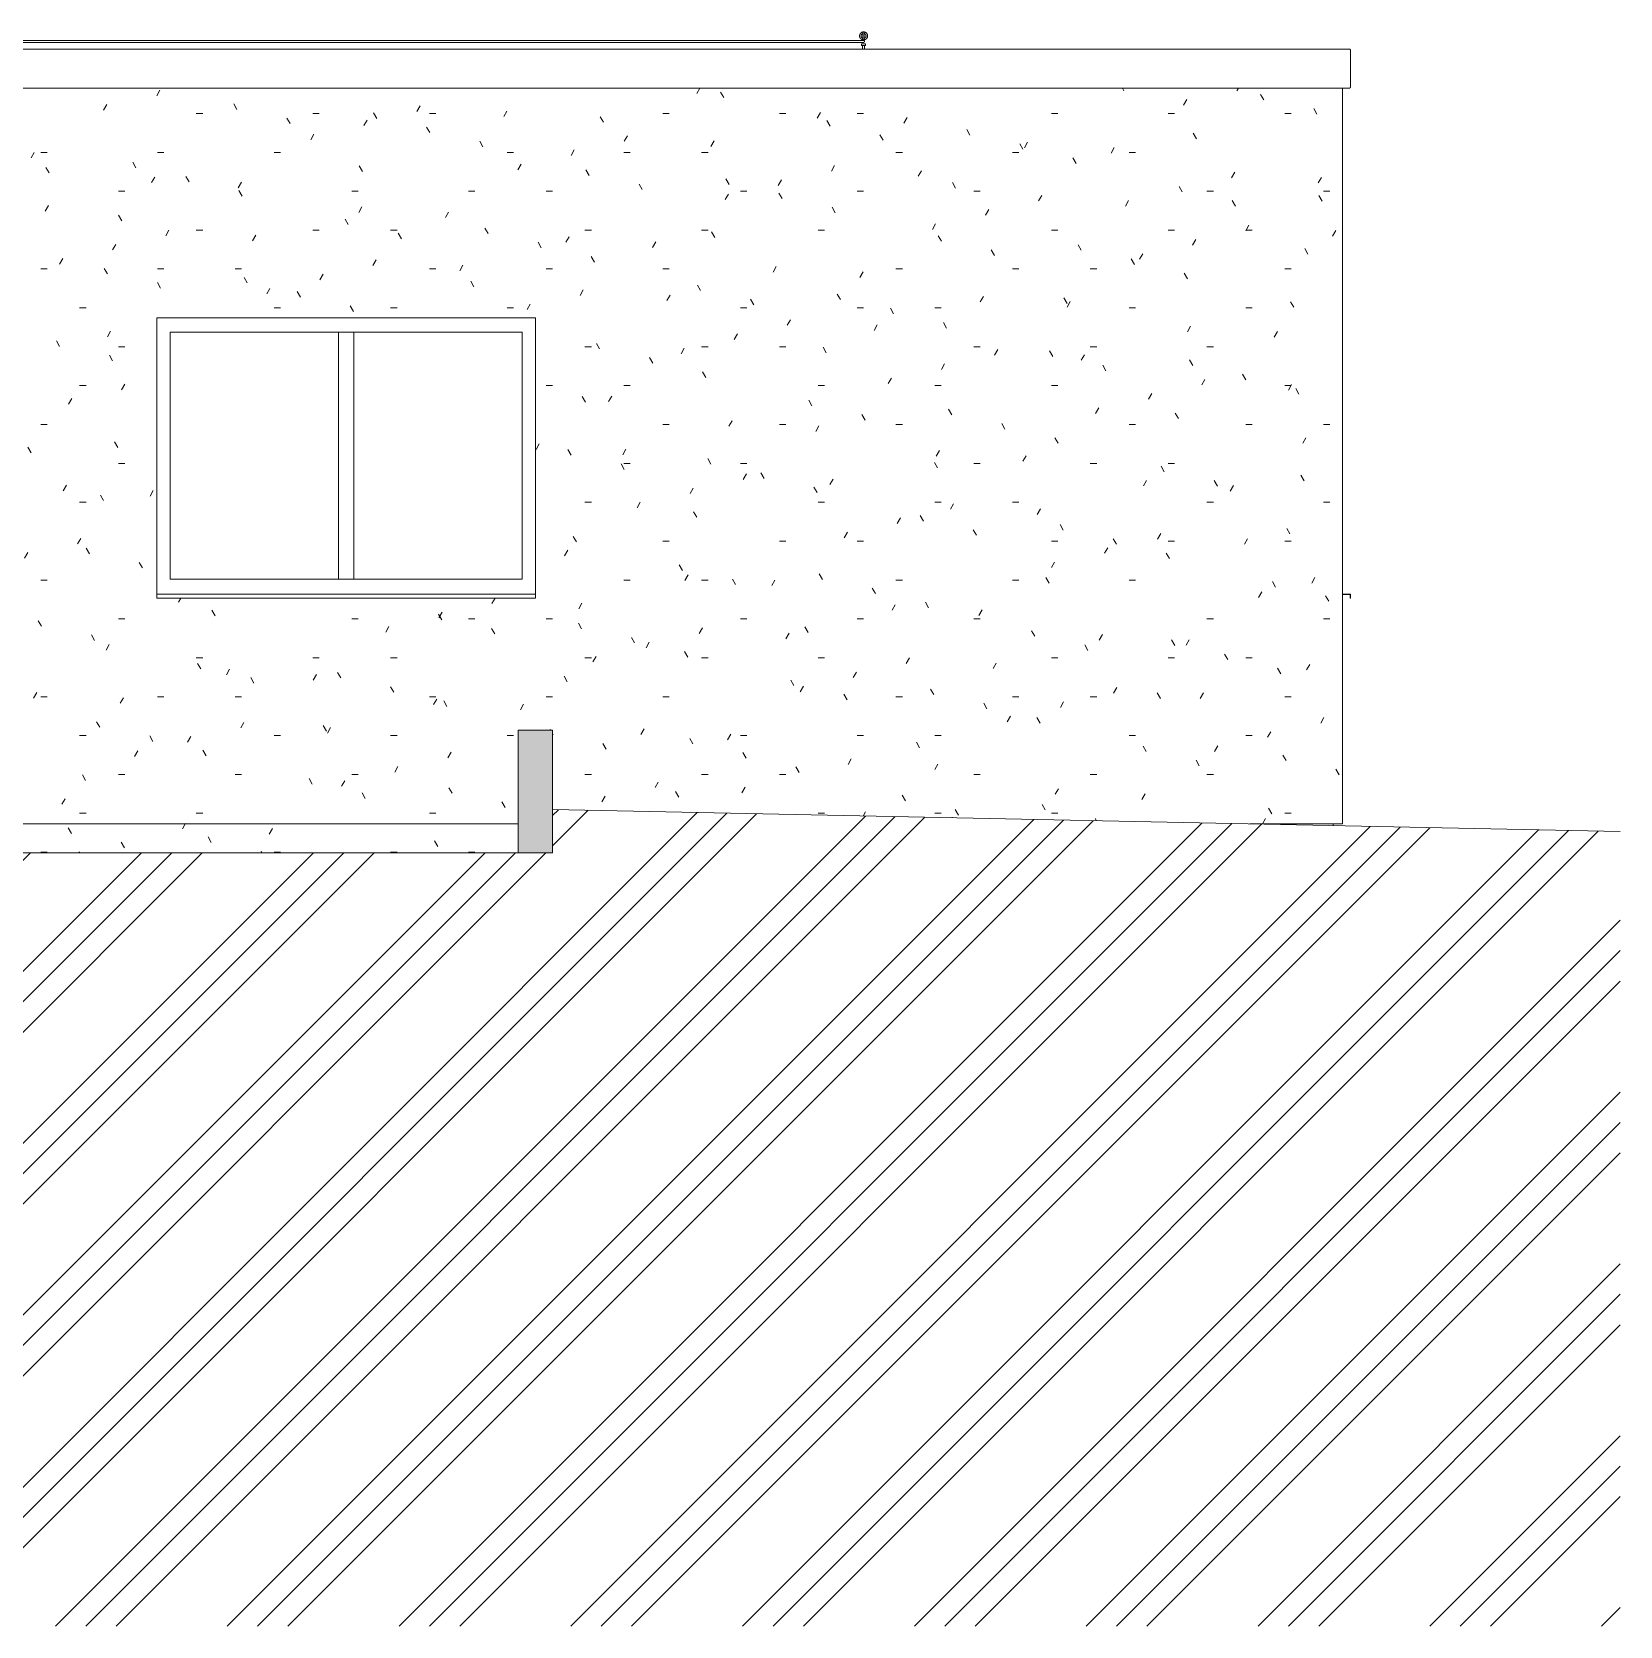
# Model space of a CAD drawing. Header units: millimetres. Extents: x -19993 to 479964, y -45352 to 20466.
# Drawn here: x 230489 to 238792, y -2012 to 6320 of the extents above; entities that cross this region are included whole.
import ezdxf

# ---------------------------------------------------------------- set-up
doc = ezdxf.new("R2010")
doc.units = ezdxf.units.MM
for name, color, linetype, lineweight in [('A-DETL-GENF', 92, 'Continuous', 9), ('A-DETL-THIN', 151, 'Continuous', 9), ('A-FLOR-HRAL', 11, 'Continuous', 9), ('A-GLAZ', 151, 'Continuous', 9), ('A-ROOF-OTLN', 132, 'Continuous', 9), ('A-WALL', 113, 'Continuous', 9), ('A-WALL-PATT', 111, 'Continuous', 25), ('Q-SPCQ', 91, 'Continuous', 9)]:
    doc.layers.add(name, color=color, linetype=linetype, lineweight=lineweight)
pattern_1 = [(0, (239069.81, 0), (812.8, 203.2), [33.528, -576.072, 33.528, -576.072, -3251.2]), (0, (239069.81, 0), (812.8, 203.2), [-1219.2, 33.528, -1185.672, 33.528, -576.072, -1422.4]), (0, (239069.81, 0), (812.8, 203.2), [-3048, 33.528, -372.872, 33.528, -982.472]), (120, (239374.61, 101.6), (-582.3764, 602.3054), [33.528, -576.072, 33.528, -576.072, -3251.2]), (120, (239374.61, 101.6), (-582.3764, 602.3054), [-1219.2, 33.528, -1185.672, 33.528, -576.072, -1422.4]), (120, (239374.61, 101.6), (-582.3764, 602.3054), [-3048, 33.528, -372.872, 33.528, -982.472]), (240, (239476.21, 508), (-230.4236, -805.5054), [33.528, -576.072, 33.528, -576.072, -3251.2]), (240, (239476.21, 508), (-230.4236, -805.5054), [-1219.2, 33.528, -1185.672, 33.528, -576.072, -1422.4]), (240, (239476.21, 508), (-230.4236, -805.5054), [-3048, 33.528, -372.872, 33.528, -982.472])]

# ---------------------------------------------------------------- blocks, each defined once
blk = doc.blocks.new('parapet_ext - parapet_ext-1802073-VB1-Z-Nový')
at = {"layer": 'Q-SPCQ'}
for p, q in [((148.2, 3382), (106.2, 3382)), ((106.2, 3380), (146.2, 3380)), ((146.2, 3380), (146.2, 3360)), ((146.2, 3360), (148.2, 3360)), ((148.2, 3360), (148.2, 3382))]:
    blk.add_line(p, q, dxfattribs=at)
blk = doc.blocks.new('OKNO_2k_ - OKNO_2k_2000x1450-1963754-VB1-Z-Nový')
at = {"layer": 'A-GLAZ'}
for p, q in [((-6021.6, 3460), (-6021.6, 4750)), ((-6021.6, 4750), (-4181.6, 4750)), ((-5141.6, 3460), (-5141.6, 4750)), ((-5061.6, 4750), (-5141.6, 4750)), ((-5061.6, 4750), (-5061.6, 3460)), ((-4181.6, 4750), (-4181.6, 3460)), ((-4181.6, 3460), (-6021.6, 3460)), ((-5061.6, 3460), (-5141.6, 3460))]:
    blk.add_line(p, q, dxfattribs=at)
blk = doc.blocks.new('parapet_ext - parapet_ext-V34-VB1-Z-Nový')
at = {"layer": 'Q-SPCQ'}
for p, q in [((-6091.6, 3360), (-6091.6, 3382)), ((-4111.6, 3382), (-6091.6, 3382)), ((-4111.6, 3360), (-6091.6, 3360)), ((-4111.6, 3382), (-4111.6, 3360))]:
    blk.add_line(p, q, dxfattribs=at)
blk = doc.blocks.new('Zábradlí - Záchytný systém kotva-V37-VB1-Z-Nový')
at = {"layer": 'A-FLOR-HRAL'}
for p, q in [((-2406.8, 6257.3), (-2406.8, 6249.1)), ((-2406.4, 6257.3), (-2406.8, 6257.3)), ((-2406.4, 6257.3), (-2406.8, 6257.3)), ((-2406.8, 6249.1), (-2406.4, 6249.1)), ((-2406.8, 6249.1), (-2406.4, 6249.1)), ((-2386.8, 6257.3), (-2387.1, 6257.3)), ((-2386.8, 6257.3), (-2387.1, 6257.3)), ((-2387.1, 6249.1), (-2386.8, 6249.1)), ((-2387.1, 6249.1), (-2386.8, 6249.1)), ((-2386.8, 6249.1), (-2386.8, 6257.3))]:
    blk.add_line(p, q, dxfattribs=at)
at = {"layer": 'A-FLOR-HRAL', "flags": 128}
for points in [[(-2375.8, 6298.8), (-2375.8, 6299.7), (-2375.9, 6300.5), (-2376, 6301.3), (-2376.1, 6302.2), (-2376.2, 6303), (-2376.4, 6303.8), (-2376.6, 6304.6), (-2376.9, 6305.4), (-2377.1, 6306.2), (-2377.5, 6307), (-2377.8, 6307.7), (-2378.2, 6308.5), (-2378.6, 6309.2), (-2379, 6309.9), (-2379.5, 6310.6), (-2379.9, 6311.3), (-2380.5, 6312), (-2381, 6312.6), (-2381.6, 6313.2), (-2382.1, 6313.8), (-2382.8, 6314.4), (-2383.4, 6315), (-2384, 6315.5), (-2384.7, 6316), (-2385.4, 6316.4), (-2386.1, 6316.9), (-2386.9, 6317.3), (-2387.6, 6317.7), (-2388.4, 6318), (-2389.1, 6318.3), (-2389.9, 6318.6), (-2390.7, 6318.9), (-2391.5, 6319.1), (-2392.3, 6319.3), (-2393.2, 6319.4), (-2394, 6319.6), (-2394.8, 6319.7), (-2395.7, 6319.7), (-2396.5, 6319.7), (-2397.3, 6319.7), (-2398.2, 6319.7), (-2399, 6319.6), (-2399.8, 6319.5), (-2400.6, 6319.4), (-2401.5, 6319.2), (-2402.3, 6319), (-2403.1, 6318.8), (-2403.9, 6318.5), (-2404.6, 6318.2), (-2405.4, 6317.9), (-2406.2, 6317.5), (-2406.9, 6317.1), (-2407.6, 6316.7), (-2408.3, 6316.2), (-2409, 6315.7), (-2409.7, 6315.2), (-2410.3, 6314.7), (-2411, 6314.2), (-2411.6, 6313.6), (-2412.1, 6313), (-2412.7, 6312.3), (-2413.2, 6311.7), (-2413.7, 6311), (-2414.2, 6310.3), (-2414.6, 6309.6), (-2415, 6308.9), (-2415.4, 6308.2), (-2415.8, 6307.4), (-2416.1, 6306.6), (-2416.4, 6305.8), (-2416.7, 6305.1), (-2416.9, 6304.2), (-2417.1, 6303.4), (-2417.3, 6302.6), (-2417.4, 6301.8), (-2417.5, 6301), (-2417.6, 6300.1), (-2417.6, 6299.3), (-2417.6, 6298.8)], [(-2417.6, 6298.8), (-2417.6, 6298), (-2417.6, 6297.2), (-2417.5, 6296.3), (-2417.4, 6295.5), (-2417.2, 6294.7), (-2417, 6293.9), (-2416.8, 6293.1), (-2416.6, 6292.3), (-2416.3, 6291.5), (-2416, 6290.7), (-2415.6, 6289.9), (-2415.3, 6289.2), (-2414.9, 6288.5), (-2414.4, 6287.7), (-2414, 6287), (-2413.5, 6286.4), (-2413, 6285.7), (-2412.4, 6285.1), (-2411.9, 6284.4), (-2411.3, 6283.8), (-2410.7, 6283.3), (-2410, 6282.7), (-2409.4, 6282.2), (-2408.7, 6281.7), (-2408, 6281.2), (-2407.3, 6280.8), (-2406.6, 6280.4), (-2405.8, 6280), (-2405.1, 6279.7), (-2404.3, 6279.4), (-2403.5, 6279.1), (-2402.7, 6278.8), (-2401.9, 6278.6), (-2401.1, 6278.4), (-2400.3, 6278.2), (-2399.4, 6278.1), (-2398.6, 6278), (-2397.8, 6278), (-2396.9, 6277.9), (-2396.1, 6277.9), (-2395.3, 6278), (-2394.4, 6278.1), (-2393.6, 6278.2), (-2392.8, 6278.3), (-2392, 6278.5), (-2391.2, 6278.7), (-2390.4, 6278.9), (-2389.6, 6279.2), (-2388.8, 6279.5), (-2388, 6279.8), (-2387.3, 6280.2), (-2386.5, 6280.6), (-2385.8, 6281), (-2385.1, 6281.5), (-2384.4, 6281.9), (-2383.7, 6282.4), (-2383.1, 6283), (-2382.5, 6283.5), (-2381.9, 6284.1), (-2381.3, 6284.7), (-2380.7, 6285.3), (-2380.2, 6286), (-2379.7, 6286.7), (-2379.2, 6287.4), (-2378.8, 6288.1), (-2378.4, 6288.8), (-2378, 6289.5), (-2377.6, 6290.3), (-2377.3, 6291.1), (-2377, 6291.8), (-2376.7, 6292.6), (-2376.5, 6293.4), (-2376.3, 6294.2), (-2376.1, 6295.1), (-2376, 6295.9), (-2375.9, 6296.7), (-2375.8, 6297.6), (-2375.8, 6298.4), (-2375.8, 6298.8)], [(-2409.6, 6298.8), (-2409.6, 6299.4), (-2409.6, 6299.9), (-2409.5, 6300.4), (-2409.5, 6300.9), (-2409.4, 6301.4), (-2409.3, 6301.9), (-2409.1, 6302.4), (-2409, 6302.9), (-2408.8, 6303.4), (-2408.6, 6303.9), (-2408.4, 6304.3), (-2408.2, 6304.8), (-2407.9, 6305.3), (-2407.7, 6305.7), (-2407.4, 6306.1), (-2407.1, 6306.6), (-2406.8, 6307), (-2406.4, 6307.4), (-2406.1, 6307.7), (-2405.7, 6308.1), (-2405.3, 6308.5), (-2404.9, 6308.8), (-2404.5, 6309.1), (-2404.1, 6309.4), (-2403.7, 6309.7), (-2403.2, 6310), (-2402.8, 6310.2), (-2402.3, 6310.5), (-2401.9, 6310.7), (-2401.4, 6310.9), (-2400.9, 6311.1)], [(-2400.6, 6286.5), (-2401.1, 6286.7), (-2401.6, 6286.9), (-2402.1, 6287.1), (-2402.6, 6287.3), (-2403, 6287.6), (-2403.5, 6287.8), (-2403.9, 6288.1), (-2404.3, 6288.4), (-2404.7, 6288.7), (-2405.1, 6289), (-2405.5, 6289.4), (-2405.9, 6289.7), (-2406.2, 6290.1), (-2406.6, 6290.5), (-2406.9, 6290.9), (-2407.2, 6291.3), (-2407.5, 6291.7), (-2407.8, 6292.2), (-2408, 6292.6), (-2408.3, 6293.1), (-2408.5, 6293.6), (-2408.7, 6294), (-2408.9, 6294.5), (-2409, 6295), (-2409.2, 6295.5), (-2409.3, 6296), (-2409.4, 6296.5), (-2409.5, 6297), (-2409.6, 6297.5), (-2409.6, 6298), (-2409.6, 6298.6), (-2409.6, 6298.8)], [(-2392.8, 6311.1), (-2392.3, 6311), (-2391.8, 6310.8), (-2391.3, 6310.6), (-2390.9, 6310.4), (-2390.4, 6310.1), (-2390, 6309.9), (-2389.5, 6309.6), (-2389.1, 6309.3), (-2388.7, 6309), (-2388.3, 6308.6), (-2387.9, 6308.3), (-2387.6, 6307.9), (-2387.2, 6307.6), (-2386.9, 6307.2), (-2386.5, 6306.8), (-2386.2, 6306.4), (-2385.9, 6305.9), (-2385.7, 6305.5), (-2385.4, 6305), (-2385.2, 6304.6), (-2384.9, 6304.1), (-2384.7, 6303.6), (-2384.6, 6303.2), (-2384.4, 6302.7), (-2384.2, 6302.2), (-2384.1, 6301.7), (-2384, 6301.2), (-2383.9, 6300.7), (-2383.9, 6300.2), (-2383.8, 6299.6), (-2383.8, 6299.1), (-2383.8, 6298.8)], [(-2383.8, 6298.8), (-2383.8, 6298.3), (-2383.8, 6297.8), (-2383.9, 6297.3), (-2384, 6296.8), (-2384.1, 6296.3), (-2384.2, 6295.8), (-2384.3, 6295.3), (-2384.5, 6294.8), (-2384.6, 6294.3), (-2384.8, 6293.8), (-2385, 6293.3), (-2385.3, 6292.9), (-2385.5, 6292.4), (-2385.8, 6292), (-2386.1, 6291.6), (-2386.4, 6291.1), (-2386.7, 6290.7), (-2387, 6290.3), (-2387.4, 6289.9), (-2387.7, 6289.6), (-2388.1, 6289.2), (-2388.5, 6288.9), (-2388.9, 6288.6), (-2389.3, 6288.3), (-2389.7, 6288), (-2390.2, 6287.7), (-2390.6, 6287.5), (-2391.1, 6287.2), (-2391.6, 6287), (-2392, 6286.8), (-2392.5, 6286.6)]]:
    blk.add_lwpolyline(points, dxfattribs=at)
blk = doc.blocks.new('Zábradlí - Záchytný systém kotva-V38-VB1-Z-Nový')
at = {"layer": 'A-FLOR-HRAL'}
for p, q in [((-2406.8, 6257.3), (-2406.8, 6249.1)), ((-2396.8, 6257.3), (-2406.8, 6257.3)), ((-2406.8, 6249.1), (-2396.8, 6249.1)), ((-2401.8, 6249.1), (-2401.8, 6229.5)), ((-2386.8, 6257.3), (-2396.8, 6257.3)), ((-2396.8, 6249.1), (-2386.8, 6249.1)), ((-2391.8, 6229.5), (-2391.8, 6249.1)), ((-2386.8, 6249.1), (-2386.8, 6257.3))]:
    blk.add_line(p, q, dxfattribs=at)
at = {"layer": 'A-FLOR-HRAL', "flags": 128}
for points in [[(-2400.8, 6315.8), (-2400.8, 6315.9), (-2400.8, 6316.1), (-2400.8, 6316.2), (-2400.7, 6316.4), (-2400.7, 6316.5), (-2400.7, 6316.7), (-2400.6, 6316.9), (-2400.6, 6317), (-2400.5, 6317.2), (-2400.5, 6317.3), (-2400.4, 6317.5), (-2400.3, 6317.6), (-2400.3, 6317.7), (-2400.2, 6317.9), (-2400.1, 6318), (-2400, 6318.1), (-2399.9, 6318.3), (-2399.8, 6318.4), (-2399.7, 6318.5), (-2399.6, 6318.6), (-2399.5, 6318.7), (-2399.3, 6318.8), (-2399.2, 6318.9), (-2399.1, 6319), (-2399, 6319.1), (-2398.8, 6319.2), (-2398.7, 6319.3), (-2398.5, 6319.4), (-2398.4, 6319.4), (-2398.2, 6319.5), (-2398.1, 6319.5), (-2397.9, 6319.6), (-2397.8, 6319.6), (-2397.6, 6319.7), (-2397.5, 6319.7), (-2397.3, 6319.7), (-2397.2, 6319.7), (-2397, 6319.7), (-2396.8, 6319.8), (-2396.7, 6319.7), (-2396.5, 6319.7), (-2396.4, 6319.7), (-2396.2, 6319.7), (-2396, 6319.7), (-2395.9, 6319.6), (-2395.7, 6319.6), (-2395.6, 6319.6), (-2395.4, 6319.5), (-2395.3, 6319.5), (-2395.1, 6319.4), (-2395, 6319.3), (-2394.8, 6319.2), (-2394.7, 6319.2), (-2394.6, 6319.1), (-2394.4, 6319), (-2394.3, 6318.9), (-2394.2, 6318.8), (-2394.1, 6318.7), (-2394, 6318.6), (-2393.8, 6318.5), (-2393.7, 6318.3), (-2393.6, 6318.2), (-2393.5, 6318.1), (-2393.4, 6317.9), (-2393.4, 6317.8), (-2393.3, 6317.7), (-2393.2, 6317.5), (-2393.1, 6317.4), (-2393.1, 6317.2), (-2393, 6317.1), (-2393, 6316.9), (-2392.9, 6316.8), (-2392.9, 6316.6), (-2392.9, 6316.5), (-2392.8, 6316.3), (-2392.8, 6316.2), (-2392.8, 6316), (-2392.8, 6315.8), (-2392.8, 6315.8)], [(-2400.8, 6315.8), (-2400.8, 6315.7), (-2400.8, 6315.7), (-2400.8, 6315.6), (-2400.8, 6315.5), (-2400.8, 6315.4), (-2400.8, 6315.3), (-2400.8, 6315.1), (-2400.8, 6314.9), (-2400.8, 6314.7), (-2400.8, 6314.4), (-2400.8, 6314.1), (-2400.8, 6313.8), (-2400.8, 6313.5), (-2400.8, 6313.2), (-2400.8, 6312.8), (-2400.8, 6312.4), (-2400.8, 6312), (-2400.8, 6311.6), (-2400.8, 6311.1), (-2400.8, 6310.6), (-2400.8, 6310.1), (-2400.8, 6309.6), (-2400.8, 6309.1), (-2400.8, 6308.5), (-2400.8, 6308), (-2400.8, 6307.4), (-2400.8, 6306.8), (-2400.8, 6306.2), (-2400.8, 6305.6), (-2400.8, 6305), (-2400.8, 6304.3), (-2400.8, 6303.7), (-2400.8, 6303), (-2400.8, 6302.4), (-2400.8, 6301.7), (-2400.8, 6301), (-2400.8, 6300.4), (-2400.8, 6299.7), (-2400.8, 6299), (-2400.8, 6298.8)], [(-2400.8, 6298.8), (-2400.8, 6299.5), (-2400.8, 6300.2), (-2400.8, 6300.9), (-2400.8, 6301.5), (-2400.8, 6302.2), (-2400.8, 6302.9), (-2400.8, 6303.5), (-2400.8, 6304.2), (-2400.8, 6304.8), (-2400.8, 6305.4), (-2400.8, 6306), (-2400.8, 6306.7), (-2400.8, 6307.2), (-2400.8, 6307.8), (-2400.8, 6308.4), (-2400.8, 6308.9), (-2400.8, 6309.5), (-2400.8, 6310), (-2400.8, 6310.5), (-2400.8, 6311), (-2400.8, 6311.4), (-2400.8, 6311.9), (-2400.8, 6312.3), (-2400.8, 6312.7), (-2400.8, 6313.1), (-2400.8, 6313.4), (-2400.8, 6313.8), (-2400.8, 6314.1), (-2400.8, 6314.3), (-2400.8, 6314.6), (-2400.8, 6314.8), (-2400.8, 6315), (-2400.8, 6315.2), (-2400.8, 6315.4), (-2400.8, 6315.5), (-2400.8, 6315.6), (-2400.8, 6315.7), (-2400.8, 6315.7), (-2400.8, 6315.8)], [(-2400.8, 6281.9), (-2400.8, 6281.9), (-2400.8, 6282), (-2400.8, 6282.1), (-2400.8, 6282.1), (-2400.8, 6282.3), (-2400.8, 6282.4), (-2400.8, 6282.6), (-2400.8, 6282.8), (-2400.8, 6283), (-2400.8, 6283.3), (-2400.8, 6283.5), (-2400.8, 6283.8), (-2400.8, 6284.2), (-2400.8, 6284.5), (-2400.8, 6284.9), (-2400.8, 6285.3), (-2400.8, 6285.7), (-2400.8, 6286.1), (-2400.8, 6286.6), (-2400.8, 6287.1), (-2400.8, 6287.6), (-2400.8, 6288.1), (-2400.8, 6288.6), (-2400.8, 6289.1), (-2400.8, 6289.7), (-2400.8, 6290.3), (-2400.8, 6290.9), (-2400.8, 6291.5), (-2400.8, 6292.1), (-2400.8, 6292.7), (-2400.8, 6293.3), (-2400.8, 6294), (-2400.8, 6294.6), (-2400.8, 6295.3), (-2400.8, 6296), (-2400.8, 6296.6), (-2400.8, 6297.3), (-2400.8, 6298), (-2400.8, 6298.7), (-2400.8, 6298.8)], [(-2400.8, 6298.8), (-2400.8, 6298.2), (-2400.8, 6297.5), (-2400.8, 6296.8), (-2400.8, 6296.1), (-2400.8, 6295.5), (-2400.8, 6294.8), (-2400.8, 6294.2), (-2400.8, 6293.5), (-2400.8, 6292.9), (-2400.8, 6292.3), (-2400.8, 6291.6), (-2400.8, 6291), (-2400.8, 6290.4), (-2400.8, 6289.9), (-2400.8, 6289.3), (-2400.8, 6288.7), (-2400.8, 6288.2), (-2400.8, 6287.7), (-2400.8, 6287.2), (-2400.8, 6286.7), (-2400.8, 6286.3), (-2400.8, 6285.8), (-2400.8, 6285.4), (-2400.8, 6285), (-2400.8, 6284.6), (-2400.8, 6284.3), (-2400.8, 6283.9), (-2400.8, 6283.6), (-2400.8, 6283.3), (-2400.8, 6283.1), (-2400.8, 6282.8), (-2400.8, 6282.6), (-2400.8, 6282.5), (-2400.8, 6282.3), (-2400.8, 6282.2), (-2400.8, 6282.1), (-2400.8, 6282), (-2400.8, 6282), (-2400.8, 6281.9)], [(-2392.8, 6281.9), (-2392.8, 6281.8), (-2392.8, 6281.6), (-2392.8, 6281.5), (-2392.8, 6281.3), (-2392.9, 6281.1), (-2392.9, 6281), (-2392.9, 6280.8), (-2393, 6280.7), (-2393, 6280.5), (-2393.1, 6280.4), (-2393.2, 6280.2), (-2393.2, 6280.1), (-2393.3, 6279.9), (-2393.4, 6279.8), (-2393.5, 6279.7), (-2393.6, 6279.5), (-2393.7, 6279.4), (-2393.8, 6279.3), (-2393.9, 6279.2), (-2394, 6279.1), (-2394.1, 6279), (-2394.2, 6278.8), (-2394.4, 6278.7), (-2394.5, 6278.7), (-2394.6, 6278.6), (-2394.8, 6278.5), (-2394.9, 6278.4), (-2395, 6278.3), (-2395.2, 6278.3), (-2395.3, 6278.2), (-2395.5, 6278.1), (-2395.6, 6278.1), (-2395.8, 6278.1), (-2396, 6278), (-2396.1, 6278), (-2396.3, 6278), (-2396.4, 6277.9), (-2396.6, 6277.9), (-2396.7, 6277.9), (-2396.9, 6277.9), (-2397.1, 6277.9), (-2397.2, 6278), (-2397.4, 6278), (-2397.5, 6278), (-2397.7, 6278), (-2397.9, 6278.1), (-2398, 6278.1), (-2398.2, 6278.2), (-2398.3, 6278.2), (-2398.5, 6278.3), (-2398.6, 6278.4), (-2398.7, 6278.4), (-2398.9, 6278.5), (-2399, 6278.6), (-2399.1, 6278.7), (-2399.3, 6278.8), (-2399.4, 6278.9), (-2399.5, 6279), (-2399.6, 6279.1), (-2399.7, 6279.2), (-2399.8, 6279.4), (-2399.9, 6279.5), (-2400, 6279.6), (-2400.1, 6279.7), (-2400.2, 6279.9), (-2400.3, 6280), (-2400.4, 6280.2), (-2400.4, 6280.3), (-2400.5, 6280.4), (-2400.6, 6280.6), (-2400.6, 6280.7), (-2400.7, 6280.9), (-2400.7, 6281.1), (-2400.7, 6281.2), (-2400.8, 6281.4), (-2400.8, 6281.5), (-2400.8, 6281.7), (-2400.8, 6281.8), (-2400.8, 6281.9)], [(-2392.8, 6315.8), (-2392.8, 6315.7), (-2392.8, 6315.7), (-2392.8, 6315.6), (-2392.8, 6315.5), (-2392.8, 6315.4), (-2392.8, 6315.3), (-2392.8, 6315.1), (-2392.8, 6314.9), (-2392.8, 6314.7), (-2392.8, 6314.4), (-2392.8, 6314.1), (-2392.8, 6313.8), (-2392.8, 6313.5), (-2392.8, 6313.2), (-2392.8, 6312.8), (-2392.8, 6312.4), (-2392.8, 6312), (-2392.8, 6311.6), (-2392.8, 6311.1), (-2392.8, 6310.6), (-2392.8, 6310.1), (-2392.8, 6309.6), (-2392.8, 6309.1), (-2392.8, 6308.5), (-2392.8, 6308), (-2392.8, 6307.4), (-2392.8, 6306.8), (-2392.8, 6306.2), (-2392.8, 6305.6), (-2392.8, 6305), (-2392.8, 6304.3), (-2392.8, 6303.7), (-2392.8, 6303), (-2392.8, 6302.4), (-2392.8, 6301.7), (-2392.8, 6301), (-2392.8, 6300.4), (-2392.8, 6299.7), (-2392.8, 6299), (-2392.8, 6298.8)], [(-2392.8, 6298.8), (-2392.8, 6299.5), (-2392.8, 6300.2), (-2392.8, 6300.9), (-2392.8, 6301.5), (-2392.8, 6302.2), (-2392.8, 6302.9), (-2392.8, 6303.5), (-2392.8, 6304.2), (-2392.8, 6304.8), (-2392.8, 6305.4), (-2392.8, 6306), (-2392.8, 6306.7), (-2392.8, 6307.2), (-2392.8, 6307.8), (-2392.8, 6308.4), (-2392.8, 6308.9), (-2392.8, 6309.5), (-2392.8, 6310), (-2392.8, 6310.5), (-2392.8, 6311), (-2392.8, 6311.4), (-2392.8, 6311.9), (-2392.8, 6312.3), (-2392.8, 6312.7), (-2392.8, 6313.1), (-2392.8, 6313.4), (-2392.8, 6313.8), (-2392.8, 6314.1), (-2392.8, 6314.3), (-2392.8, 6314.6), (-2392.8, 6314.8), (-2392.8, 6315), (-2392.8, 6315.2), (-2392.8, 6315.4), (-2392.8, 6315.5), (-2392.8, 6315.6), (-2392.8, 6315.7), (-2392.8, 6315.7), (-2392.8, 6315.8)], [(-2392.8, 6281.9), (-2392.8, 6281.9), (-2392.8, 6282), (-2392.8, 6282.1), (-2392.8, 6282.1), (-2392.8, 6282.3), (-2392.8, 6282.4), (-2392.8, 6282.6), (-2392.8, 6282.8), (-2392.8, 6283), (-2392.8, 6283.3), (-2392.8, 6283.5), (-2392.8, 6283.8), (-2392.8, 6284.2), (-2392.8, 6284.5), (-2392.8, 6284.9), (-2392.8, 6285.3), (-2392.8, 6285.7), (-2392.8, 6286.1), (-2392.8, 6286.6), (-2392.8, 6287.1), (-2392.8, 6287.6), (-2392.8, 6288.1), (-2392.8, 6288.6), (-2392.8, 6289.1), (-2392.8, 6289.7), (-2392.8, 6290.3), (-2392.8, 6290.9), (-2392.8, 6291.5), (-2392.8, 6292.1), (-2392.8, 6292.7), (-2392.8, 6293.3), (-2392.8, 6294), (-2392.8, 6294.6), (-2392.8, 6295.3), (-2392.8, 6296), (-2392.8, 6296.6), (-2392.8, 6297.3), (-2392.8, 6298), (-2392.8, 6298.7), (-2392.8, 6298.8)], [(-2392.8, 6298.8), (-2392.8, 6298.2), (-2392.8, 6297.5), (-2392.8, 6296.8), (-2392.8, 6296.1), (-2392.8, 6295.5), (-2392.8, 6294.8), (-2392.8, 6294.2), (-2392.8, 6293.5), (-2392.8, 6292.9), (-2392.8, 6292.3), (-2392.8, 6291.6), (-2392.8, 6291), (-2392.8, 6290.4), (-2392.8, 6289.9), (-2392.8, 6289.3), (-2392.8, 6288.7), (-2392.8, 6288.2), (-2392.8, 6287.7), (-2392.8, 6287.2), (-2392.8, 6286.7), (-2392.8, 6286.3), (-2392.8, 6285.8), (-2392.8, 6285.4), (-2392.8, 6285), (-2392.8, 6284.6), (-2392.8, 6284.3), (-2392.8, 6283.9), (-2392.8, 6283.6), (-2392.8, 6283.3), (-2392.8, 6283.1), (-2392.8, 6282.8), (-2392.8, 6282.6), (-2392.8, 6282.5), (-2392.8, 6282.3), (-2392.8, 6282.2), (-2392.8, 6282.1), (-2392.8, 6282), (-2392.8, 6282), (-2392.8, 6281.9)]]:
    blk.add_lwpolyline(points, dxfattribs=at)
blk = doc.blocks.new('Zábradlí - Zábradlí-1236403-VB1-Z-Nový')
for name in ['Zábradlí - Záchytný systém kotva-V37-VB1-Z-Nový', 'Zábradlí - Záchytný systém kotva-V38-VB1-Z-Nový']:
    blk.add_blockref(name, (0, 0))
blk = doc.blocks.new('Typ horního madla - Horní madlo_Vnitřní_-1236408-VB1-Z-Nový')
at = {"layer": 'A-FLOR-HRAL'}
for p, q in [((-2396.8, 6275), (-16968.5, 6275)), ((-16968.5, 6265), (-2396.8, 6265))]:
    blk.add_line(p, q, dxfattribs=at)
for points, knots in [([(-2391.8, 6270), (-2391.8, 6270.4), (-2391.9, 6271.1), (-2392.2, 6271.9), (-2392.4, 6272.5), (-2392.7, 6273), (-2393, 6273.3), (-2393.3, 6273.6), (-2393.7, 6274), (-2394.2, 6274.3), (-2394.6, 6274.5), (-2394.9, 6274.6), (-2395.2, 6274.7), (-2395.5, 6274.8), (-2395.8, 6274.9), (-2396.1, 6275), (-2396.5, 6275), (-2396.7, 6275), (-2396.8, 6275)], [0, 0, 0, 0, 0.0833333, 0.125, 0.1666667, 0.2083333, 0.2291667, 0.25, 0.2916667, 0.3333333, 0.3541667, 0.375, 0.3958333, 0.4166667, 0.4375, 0.4583333, 0.4791667, 0.5, 0.5, 0.5, 0.5]), ([(-2396.8, 6265), (-2396.7, 6265), (-2396.5, 6265), (-2396.1, 6265), (-2395.8, 6265.1), (-2395.5, 6265.2), (-2395.2, 6265.3), (-2394.9, 6265.4), (-2394.6, 6265.5), (-2394.3, 6265.7), (-2394, 6265.8), (-2393.6, 6266.1), (-2393.3, 6266.4), (-2393, 6266.7), (-2392.7, 6267), (-2392.4, 6267.5), (-2392.2, 6268.1), (-2391.9, 6268.9), (-2391.8, 6269.6), (-2391.8, 6270)], [0.5, 0.5, 0.5, 0.5, 0.5208333, 0.5416667, 0.5625, 0.5833333, 0.6041667, 0.625, 0.6458333, 0.6666667, 0.6875, 0.7083333, 0.75, 0.7708333, 0.7916667, 0.8333333, 0.875, 0.9166667, 1, 1, 1, 1])]:
    blk.add_open_spline(points, degree=3, knots=knots, dxfattribs=at)

msp = doc.modelspace()

# ---------------------------------------------------------------- hatches: boundary and pattern name
at = {"layer": 'A-DETL-GENF'}
msp.add_hatch(color=9, dxfattribs=at).paths.add_polyline_path([(233031.6, 2030), (233211.6, 2030), (233211.6, 2670), (233031.6, 2670)])
h = msp.add_hatch(dxfattribs=at)
h.set_pattern_fill('FP_88', style=0, pattern_type=2)
h.set_pattern_definition([(45, (239069.8, 0), (-449.013, 449.013), []), (45, (239228.56, 0), (0, 898.026), []), (45, (238911.06, 0), (0, 898.026), [])])
h.paths.add_polyline_path([(220265.2, -2012.1), (238791.8, -2012.1), (238791.8, 2140), (233211.6, 2255.3), (233211.6, 2030), (220265.2, 2030), (220265.2, 1362.3)])
at = {"layer": 'A-WALL-PATT', "lineweight": 9}
h = msp.add_hatch(dxfattribs=at)
h.set_pattern_fill('FP_86', color=11, style=0, pattern_type=2)
h.set_pattern_definition(pattern_1)
h.paths.add_polyline_path([(221298.5, 2180), (233031.6, 2180), (233031.6, 2670), (233211.6, 2670), (233211.6, 2255.3), (236856, 2180), (237340, 2180), (237340, 6025.6), (221333.8, 6026.7), (221329, 6028.6), (221317.5, 6040.1), (221321, 6043.6), (221335.5, 6043.6), (221335.5, 6190), (221298.5, 6190), (221298.5, 3432), (221340.5, 3432), (221340.5, 3410), (221338.5, 3410), (221338.5, 3430), (221298.5, 3430), (221298.5, 2205.9)])
h.paths.add_polyline_path([(230112.1, 3360), (228132.1, 3360), (228132.1, 4875), (230112.1, 4875), (230112.1, 3380)])
h.paths.add_polyline_path([(231844.4, 3360), (231142.1, 3360), (231142.1, 4825), (233122.1, 4825), (233122.1, 3360), (232133.8, 3360)])
h.paths.add_polyline_path([(225132.1, 3360), (225132.1, 4875), (227112.1, 4875), (227112.1, 3360), (225475.8, 3360)])
h.paths.add_polyline_path([(222122.1, 3360), (222122.1, 4875), (224102.1, 4875), (224102.1, 3360), (222581, 3360)])
h.paths.add_polyline_path([(221336.7, 6026.1), (221336.7, 6026.4), (221335.5, 6030.6), (221334.3, 6030.1), (221336.5, 6026.4)])
h.paths.add_polyline_path([(221336.8, 6026.1), (221338.7, 6027.4), (221337, 6026.4)])
h = msp.add_hatch(dxfattribs=at)
h.set_pattern_fill('FP_86', color=11, style=0, pattern_type=2)
h.set_pattern_definition(pattern_1)
h.paths.add_polyline_path([(224896.9, 2030), (233031.6, 2030), (233031.6, 2180), (221240.5, 2180), (221240.5, 2030), (223739, 2030)])
h.paths.add_polyline_path([(237291.4, 2171), (237291.4, 2180), (236856, 2180), (237055, 2175.9)])

# ---------------------------------------------------------------- linework, layer by layer
at = {"layer": 'A-DETL-THIN'}
for p, q in [((233211.6, 2670), (233031.6, 2670)), ((233031.6, 2670), (233031.6, 2030)), ((233211.6, 2030), (233211.6, 2670)), ((238791.8, 2140), (233211.6, 2255.3)), ((233031.6, 2030), (220265.2, 2030)), ((233031.6, 2030), (233211.6, 2030))]:
    msp.add_line(p, q, dxfattribs=at)
at = {"layer": 'A-ROOF-OTLN', "color": 11}
for p, q in [((237376, 6229.8), (221334.5, 6229.8)), ((237382, 6223.8), (237382, 6031.6)), ((221334.5, 6025.6), (237376, 6025.6))]:
    msp.add_line(p, q, dxfattribs=at)
for points, knots in [([(237376, 6229.8), (237376.1, 6229.8), (237376.4, 6229.8), (237376.7, 6229.8), (237377.1, 6229.7), (237377.5, 6229.6), (237377.9, 6229.5), (237378.3, 6229.4), (237378.6, 6229.2), (237379, 6229), (237379.3, 6228.8), (237379.7, 6228.5), (237380.1, 6228.2), (237380.5, 6227.8), (237380.8, 6227.4), (237381.2, 6226.9), (237381.5, 6226.1), (237381.9, 6225.2), (237382, 6224.4), (237382, 6223.8)], [-0.75, -0.75, -0.75, -0.75, -0.71875, -0.6875, -0.65625, -0.625, -0.59375, -0.5625, -0.53125, -0.5, -0.46875, -0.4375, -0.375, -0.34375, -0.3125, -0.25, -0.1875, -0.125, 0, 0, 0, 0]), ([(237382, 6031.6), (237382, 6031.1), (237381.9, 6030.3), (237381.5, 6029.3), (237381.2, 6028.6), (237380.7, 6028), (237380.3, 6027.5), (237379.9, 6027.1), (237379.6, 6026.9), (237379.3, 6026.6), (237379, 6026.4), (237378.6, 6026.2), (237378.3, 6026.1), (237377.9, 6025.9), (237377.5, 6025.8), (237377.1, 6025.7), (237376.7, 6025.7), (237376.4, 6025.6), (237376.1, 6025.6), (237376, 6025.6)], [-1, -1, -1, -1, -0.8888889, -0.8333333, -0.7777778, -0.7222222, -0.6666667, -0.6388889, -0.6111111, -0.5833333, -0.5555556, -0.5277778, -0.5, -0.4722222, -0.4444444, -0.4166667, -0.3888889, -0.3611111, -0.3333333, -0.3333333, -0.3333333, -0.3333333])]:
    msp.add_open_spline(points, degree=3, knots=knots, dxfattribs=at)
at = {"layer": 'A-WALL', "color": 11}
for p, q in [((237340, 2180), (237340, 6025.8)), ((231142.1, 3382), (231142.1, 4825)), ((231142.1, 4825), (233122.1, 4825)), ((233122.1, 4825), (233122.1, 3382)), ((221298.5, 2180), (233031.6, 2180)), ((236856, 2180), (237340, 2180)), ((237291.4, 2171), (237291.4, 2180))]:
    msp.add_line(p, q, dxfattribs=at)

# ---------------------------------------------------------------- block references
at = {"layer": 'A-FLOR-HRAL'}
for name in ['Typ horního madla - Horní madlo_Vnitřní_-1236408-VB1-Z-Nový', 'Zábradlí - Zábradlí-1236403-VB1-Z-Nový']:
    msp.add_blockref(name, (237233.8, 0), dxfattribs=at)
at = {"layer": 'A-GLAZ'}
msp.add_blockref('OKNO_2k_ - OKNO_2k_2000x1450-1963754-VB1-Z-Nový', (237233.8, 0), dxfattribs=at)
at = {"layer": 'Q-SPCQ'}
for name in ['parapet_ext - parapet_ext-V34-VB1-Z-Nový', 'parapet_ext - parapet_ext-1802073-VB1-Z-Nový']:
    msp.add_blockref(name, (237233.8, 0), dxfattribs=at)

doc.saveas('drawing.dxf')
